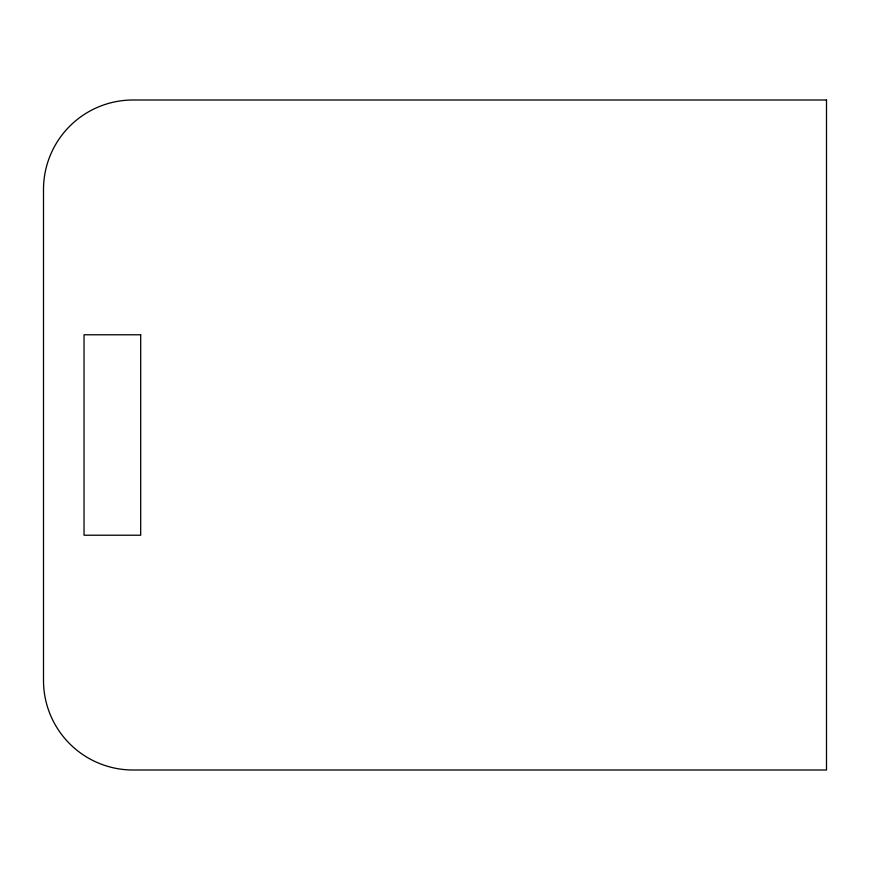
<?xml version="1.0" encoding="UTF-8"?>
<svg xmlns="http://www.w3.org/2000/svg" width="870" height="870" viewBox="0 0 870 870"><rect width="100%" height="100%" fill="white"/><g stroke="black" fill="none" stroke-linecap="round" stroke-linejoin="round"><path stroke-width="1.3" d="M826.5 99.996L133.012 99.996A89.512 89.512 0 0 0 43.5 189.508L43.5 680.492A89.512 89.512 0 0 0 133.012 770.004L826.5 770.004L826.5 99.996M140.69 334.776L84.031 334.776L84.031 535.224L140.69 535.224L140.69 334.776"/></g></svg>
